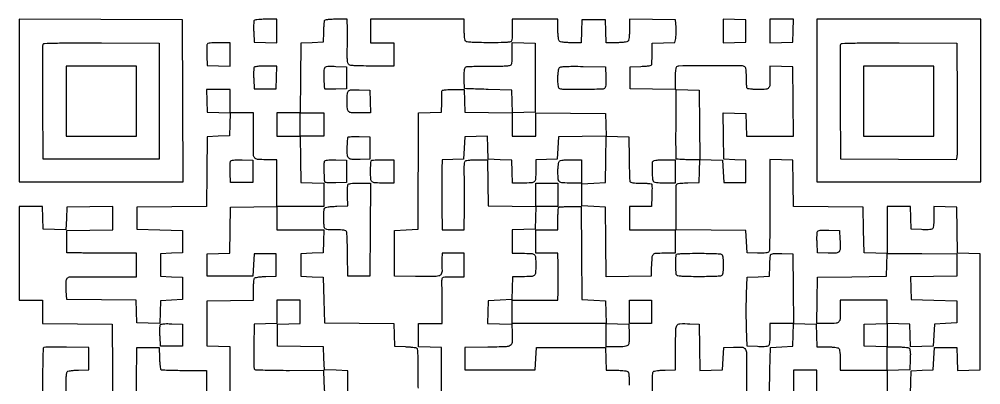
# Model space of a CAD drawing. Extents: x 156 to 936, y 100 to 969.
# Drawn here: x 156 to 936, y 672 to 969 of the extents above; entities that cross this region are included whole.
import ezdxf

# ---------------------------------------------------------------- set-up
doc = ezdxf.new("R2010")
doc.units = 0

msp = doc.modelspace()

# ---------------------------------------------------------------- linework, layer by layer
for points in [[(878.924948, 665), (879.212474, 674.25), (879.5, 683.5), (888.5, 684), (897.5, 684.5), (898, 693.5), (898.5, 702.5), (907.5, 702.5), (916.5, 702.5), (916.788016, 693.212977), (917.076031, 683.925954), (926.288016, 684.212977), (935.5, 684.5), (935.5, 731.5), (935.5, 778.5), (926.271928, 778.787236), (917.043857, 779.074471), (916.771928, 797.787236), (916.5, 816.5), (907.25, 816.787526), (898, 817.075052), (897.984687, 808.787526, -0.009129), (897.918962, 805.519034, -0.01216), (897.732898, 802.554613, -0.009485), (897.472502, 800.106611, -0.110544), (897.149034, 799.206902, -0.187221), (896.340297, 798.610638, -0.039341), (894.5815, 798.278749, -0.027159), (891.914541, 798.135766, -0.008519), (887.914347, 798.206902), (879.5, 798.5), (879.212474, 807.75), (878.924948, 817), (869.462474, 817), (860, 817), (860, 797.962474), (860, 778.924948), (850.75, 779.212474), (841.5, 779.5), (841, 798), (840.5, 816.5), (812.272008, 816.765536), (784.044016, 817.031072), (783.772008, 835.765536), (783.5, 854.5), (774.25, 854.787526), (765, 855.075052), (764.971865, 847.287526, 0.000789), (764.962438, 842.65594, 0.000116), (764.96031, 833.268836, 0.000131), (764.963261, 822.174019, 0.000112), (764.972036, 810.5, -0.002698), (764.922503, 799.291014, -0.004209), (764.746503, 789.638903, -0.001295), (764.502254, 781.287884, -0.136334), (764.164518, 780.206902, -0.1853), (763.348272, 779.611101, -0.03912), (761.583137, 779.279152, -0.027087), (758.911958, 779.136034, -0.008547), (754.914347, 779.206902), (746.5, 779.5), (746, 788.5), (745.5, 797.5), (717.25, 797.765573), (689, 798.031147), (688.900205, 801.265573, -0.007768), (688.843687, 804.957296, -0.00037), (688.855668, 817.32382, -0.000468), (688.887792, 829.46517, -0.005449), (688.956534, 834.212474, -0.229337), (689.421704, 835.114215, -0.108345), (690.642254, 835.670767, -0.039841), (693.086047, 835.996062, -0.005405), (698.25, 836.212474), (707.5, 836.5), (707.788016, 845.787023), (708.076031, 855.074046), (717.288016, 854.787023), (726.5, 854.5), (727, 845.5), (727.5, 836.5), (736.5, 836.5), (745.5, 836.5), (745.5, 845.5), (745.5, 854.5), (736.5, 855), (727.5, 855.5), (727.227796, 874.28782), (726.955591, 893.075639), (736.227796, 892.78782), (745.5, 892.5), (745.787526, 883.25), (746.075052, 874), (765.053099, 874), (784.031147, 874), (783.765573, 902.25), (783.5, 930.5), (774.25, 930.787526), (765, 931.075052), (765, 923.119313, -0.010965), (764.836095, 915.645911, -0.167968), (763.900417, 913.280545, -0.20119), (761.766276, 912.211994, -0.016782), (755.452028, 912, -0.011108), (752.126818, 912.073882, -0.018087), (749.313117, 912.30116, -0.014344), (747.098762, 912.625543, -0.213947), (746.466609, 913.054028, -0.112535), (746.212866, 913.796164, -0.008632), (746.026045, 915.912252, -0.011498), (745.90365, 918.470945, -0.008508), (745.881584, 921.304028, 0.010598), (745.847464, 924.154875, 0.013671), (745.689137, 926.768473, 0.011446), (745.449219, 928.926179, 0.10684), (745.1332, 929.801413, 0.257014), (742.781019, 931.111837, 0.001513), (716.985615, 931.166591, 0.00152), (691.196446, 931.064895, 0.254832), (688.824684, 929.750574, 0.111584), (688.511316, 928.8744, 0.009111), (688.259382, 926.437292, 0.011877), (688.0791, 923.48715, 0.008858), (688.015313, 920.227441), (688, 911.954883), (669.75, 912.227441), (651.5, 912.5), (651.5, 921.5), (651.5, 930.5), (660.25, 930.788933, 0.008595), (664.180111, 930.986386, 0.024958), (666.881465, 931.304699, 0.031143), (668.66284, 931.720791, 0.300027), (669.137604, 932.288933, 0.019871), (669.197307, 933.10085, 0.001254), (669.271898, 935.494249, 0.001845), (669.343123, 938.347471, 0.001369), (669.401544, 941.5), (669.52788, 949.5), (678.725572, 949.787018), (687.923263, 950.074036), (688.522449, 953.287018, 0.028489), (688.73257, 954.927266, 0.009789), (688.854322, 957.318687, 0.009693), (688.885855, 959.967232, 0.01107), (688.810818, 962.5), (688.5, 968.5), (669.75, 968.772065), (651, 969.044131), (651, 960.722065, -0.011041), (650.921837, 957.182675, -0.020303), (650.677903, 954.311666, -0.021068), (650.310837, 952.140642, -0.144947), (649.8, 951.2, -0.144682), (648.861987, 950.689961, -0.021131), (646.701269, 950.322617, -0.02038), (643.847487, 950.078344, -0.011159), (640.337526, 950), (632.075052, 950), (631.787526, 959.25), (631.5, 968.5), (622, 968.5), (612.5, 968.5), (612.212474, 959.25), (611.924948, 950), (603.662474, 950, -0.011159), (600.152513, 950.078344, -0.02038), (597.298731, 950.322617, -0.021131), (595.138013, 950.689961, -0.144682), (594.2, 951.2, -0.144849), (593.689458, 952.139671, -0.021091), (593.322289, 954.306878, -0.020332), (593.07823, 957.171507, -0.011084), (593, 960.7), (593, 969), (574.5, 969), (556, 969), (556, 961.081787, -0.00705), (555.955615, 957.933927, -0.008902), (555.821697, 955.0249, -0.007317), (555.631074, 952.599719, -0.06844), (555.393011, 951.581787, -0.246394), (554.407634, 950.715407, -0.037978), (551.751527, 950.280927, -0.01896), (547.005817, 950.051501, -0.002598), (537.093011, 950, -0.003891), (528.866123, 950.06403, -0.011967), (523.302132, 950.283912, -0.011367), (519.409117, 950.620179, -0.170757), (518.2, 951.2, -0.144849), (517.689458, 952.139671, -0.021091), (517.322289, 954.306878, -0.020332), (517.07823, 957.171507, -0.011084), (517, 960.7), (517, 969), (479, 969), (441, 969), (441, 959.5), (441, 950), (450.5, 950), (460, 950), (460, 940.523613), (460, 931.047227), (442.099505, 931.051254, -0.003162), (432.83605, 931.111915, -0.015337), (427.584803, 931.340717, -0.02227), (424.312914, 931.731085, -0.180624), (423.025354, 932.46945, -0.13153), (422.522245, 933.563091, -0.020994), (422.219783, 935.920153, -0.019064), (422.068443, 939.102537, -0.009146), (422.104816, 943.191809, 0.003497), (422.188904, 947.355623, 0.002244), (422.231008, 952.189157, 0.002254), (422.229656, 956.922306, 0.004224), (422.178966, 960.75), (422, 969), (412.968615, 969, 0.008016), (408.790152, 968.933009, 0.024764), (405.976619, 968.702973, 0.032567), (404.124042, 968.334747, 0.245965), (403.488341, 967.75, 0.062379), (403.299299, 966.905307, 0.004511), (403.092081, 964.517187, 0.006263), (402.905777, 961.655284, 0.004694), (402.769726, 958.5), (402.5, 950.5), (393.5, 950), (384.5, 949.5), (384.234427, 921.25), (383.968853, 893), (374.484427, 893), (365, 893), (365, 883.5), (365, 874), (374.477935, 874), (383.955869, 874), (384.227935, 855.25), (384.5, 836.5), (393.75, 836.212474), (403, 835.924948), (403, 826.462474), (403, 817), (383.941396, 817), (364.882791, 817), (365.005367, 826.25, 0.001626), (365.047817, 830.495144, 0.000916), (365.073144, 835.646875, 0.000914), (365.079677, 840.84609, 0.001497), (365.063971, 845.25), (365, 855), (356.067388, 855, -0.017283), (349.300963, 855.23396, -0.201783), (346.990611, 856.399831, -0.172162), (346.014409, 858.960263, -0.011924), (346.018933, 866.804022, 0.003225), (346.083798, 870.412516, 0.001634), (346.121315, 874.956494, 0.001623), (346.129492, 879.647645, 0.002421), (346.103467, 883.75), (346, 893), (336.5, 893), (327, 893), (327, 902.5), (327, 912), (317.462474, 912), (307.924948, 912), (308.212474, 902.75), (308.5, 893.5), (317.787023, 893.211984), (327.074046, 892.923969), (326.787023, 883.711984), (326.5, 874.5), (317.5, 874), (308.5, 873.5), (308.234453, 845.265547), (307.968906, 817.031094), (279.734453, 816.765547), (251.5, 816.5), (251.5, 807.5), (251.5, 798.5), (270, 798), (288.5, 797.5), (288.5, 788.5), (288.5, 779.5), (279.5, 779), (270.5, 778.5), (270.5, 769.5), (270.5, 760.5), (279.5, 760), (288.5, 759.5), (288.5, 750.5), (288.5, 741.5), (279.5, 741), (270.5, 740.5), (270.211984, 731.212977), (269.923969, 721.925954), (260.711984, 722.212977), (251.5, 722.5), (251.212679, 731.73449), (250.925359, 740.96898), (222.712679, 741.23449), (194.5, 741.5), (194.199088, 748.479083, -0.012422), (194.057933, 756.214198, -0.180078), (195.014264, 758.732474, -0.202597), (197.336868, 759.85941, -0.016297), (204.283591, 759.993956, 0.002135), (209.069511, 759.951091, 0.000654), (216.300492, 759.926657, 0.000654), (224.395517, 759.920484, 0.000716), (232.25, 759.936029), (251, 760), (251, 769.5), (251, 779), (232.25, 779.050092, -0.000813), (224.37474, 779.083937, -0.000731), (216.217187, 779.144193, -0.000733), (208.901349, 779.219655, -0.002315), (204, 779.300092), (194.5, 779.5), (194.5, 788.5), (194.5, 797.5), (213.25, 797.772065), (232, 798.044131), (232, 807.544131), (232, 817.044131), (213.25, 816.772065), (194.5, 816.5), (194.211984, 807.212977), (193.923969, 797.925954), (184.711984, 798.212977), (175.5, 798.5), (175.212474, 807.75), (174.924948, 817), (165.462474, 817), (156, 817), (156, 779), (156, 741), (165.5, 741), (175, 741), (175, 731.515573), (175, 722.031147), (203.25, 721.765573), (231.5, 721.5), (231.762025, 683.75), (232.02405, 646)], [(498.5, 665.5), (498.5, 684), (498.5, 702.5), (489.25, 702.787526), (480, 703.075052), (480, 712.537526), (480, 722), (489.541353, 722), (499.082706, 722), (498.998015, 738.75, -0.000303), (498.968728, 745.330175, -0.000417), (498.950932, 751.240625, -0.000262), (498.942719, 756.212112, -0.005097), (498.956662, 757.75, -0.133837), (499.326827, 759.011827, -0.196342), (500.248773, 759.686296, -0.056931), (502.288937, 759.953252, -0.004093), (508, 760), (517, 760), (517, 769.5), (517, 779), (508, 779), (499, 779), (498.907263, 774.25, 0.004218), (498.883707, 772.125014, 0.002705), (498.890519, 769.65787, 0.002717), (498.923392, 767.241734, 0.005084), (498.98049, 765.287431, -0.11893), (498.355041, 762.159802, -0.230132), (496.423946, 760.584456, -0.059028), (491.893139, 760.065777, -0.003209), (477.5, 760.214823), (460.5, 760.5), (460.5, 779), (460.5, 797.5), (470, 798), (479.5, 798.5), (479.708805, 836.5, 0.000023), (479.791773, 851.724685, 0.000027), (479.868375, 866.043664, 0.000023), (479.931695, 878.107525, 0.000183), (479.958805, 883.712474), (480, 892.924948), (489.25, 893.212474), (498.5, 893.5), (498.694168, 901.5, -0.000294), (498.772609, 904.655326, -0.000394), (498.847699, 907.517187, -0.000272), (498.913894, 909.91804, -0.004132), (498.944168, 910.75, -0.315287), (499.401768, 911.345146, -0.04171), (501.040868, 911.713575, -0.02709), (503.715169, 911.937569, -0.007349), (507.962474, 912), (516.924948, 912), (517.212474, 902.75), (517.5, 893.5), (536.75, 893.228407), (556, 892.956814), (556, 883.478407), (556, 874), (565.5, 874), (575, 874), (575, 883.515573), (575, 893.031147), (603.25, 892.765573), (631.5, 892.5), (631.787238, 883.271723), (632.074477, 874.043446), (612.787238, 873.771723), (593.5, 873.5), (593, 864.5), (592.5, 855.5), (583.75, 855.211067), (575, 854.922134), (575, 846.068056, -0.014857), (574.800131, 839.34305, -0.19548), (573.748514, 837.140867, -0.175092), (571.405473, 836.17083, -0.011464), (563.955738, 836), (556.075052, 836), (555.787526, 845.25), (555.5, 854.5), (546, 855), (536.5, 855.5), (536.211984, 864.787023), (535.923969, 874.074046), (526.711984, 873.787023), (517.5, 873.5), (517, 864.5), (516.5, 855.5), (507.75, 855.211067), (499, 854.922134), (498.900637, 847.711067, -0.000312), (498.857705, 844.730268, -0.000308), (498.81088, 841.737001, -0.000302), (498.766679, 839.115888, -0.001188), (498.734613, 837.5, 0.006276), (498.715498, 835.522363, 0.000447), (498.736302, 830.020313, 0.00063), (498.77525, 823.458753, 0.000475), (498.833975, 816.25), (499, 798), (508, 798), (517, 798), (517.122144, 816.25, 0.001379), (517.152343, 823.924793, 0.001232), (517.142088, 831.893538, 0.001235), (517.097543, 839.053394, 0.003845), (517.018516, 843.876937, -0.007207), (516.974178, 848.467306, -0.026256), (517.140898, 851.375954, -0.040433), (517.500978, 853.242428, -0.18574), (518.146372, 854.111625, -0.108779), (519.077129, 854.449377, -0.010133), (521.519328, 854.721909, -0.012647), (524.477933, 854.916196, -0.009605), (527.727935, 854.984687), (535.955869, 855), (536.227935, 836.25), (536.5, 817.5), (555.787238, 817.228277), (575.074477, 816.956554), (574.787238, 807.728277), (574.5, 798.5), (565.25, 798.212474), (556, 797.924948), (556, 788.462474), (556, 779), (563.918213, 779, -0.011011), (571.358591, 778.836127, -0.16771), (573.720139, 777.902823, -0.201251), (574.787494, 775.774803, -0.016928), (575, 769.5, -0.016886), (574.788072, 763.226554, -0.200859), (573.723091, 761.098366, -0.168061), (571.366652, 760.164374, -0.011089), (563.955738, 760), (556.075052, 760), (555.787526, 750.75), (555.5, 741.5), (546, 741), (536.5, 740.5), (536.212959, 731.286659), (535.925919, 722.073318), (545.712959, 721.786659), (555.5, 721.5), (555.800912, 714.520917, -0.020449), (555.818265, 706.624132, -0.253026), (554.339682, 704.125538, -0.128108), (550.873171, 703.106261, -0.004158), (536.236474, 702.772016), (517.5, 702.5), (517.5, 693.5), (517.5, 684.5), (546, 684.5), (574.5, 684.5), (575, 693.5), (575.5, 702.5), (603.5, 702.5), (631.5, 702.5), (631.787526, 693.25), (632.075052, 684), (640.415081, 684, -0.009578), (644.323126, 683.925129, -0.026582), (647.058801, 683.674218, -0.036695), (648.934228, 683.258832, -0.147748), (649.901678, 682.618471, -0.151969), (650.43581, 681.323087, -0.010742), (650.704806, 677.372241, -0.01151), (650.83508, 671.824314, -0.00406)], [(327, 665), (327, 683.962474), (327, 702.924948), (317.75, 703.212474), (308.5, 703.5), (308.5, 722), (308.5, 740.5), (327.25, 740.772065), (346, 741.044131), (346.015313, 749.272065, -0.008601), (346.077074, 752.511485, -0.011606), (346.251296, 755.437316, -0.008757), (346.494401, 757.855412, -0.112587), (346.797157, 758.706033, -0.192561), (347.533237, 759.236162, -0.02067), (349.63313, 759.666992, -0.020911), (352.460658, 760.005667, -0.010674), (356.031844, 760.206033), (364.5, 760.5), (364.5, 769.5), (364.5, 778.5), (355.5, 778.5), (346.5, 778.5), (346, 769.5), (345.5, 760.5), (327, 760.5), (308.5, 760.5), (308.5, 769.5), (308.5, 778.5), (317.728072, 778.787236), (326.956143, 779.074471), (327.228072, 797.787236), (327.5, 816.5), (346.25, 816.772065), (365, 817.044131), (365, 807.522065), (365, 798), (384.037526, 798), (403.075052, 798), (402.787526, 788.75), (402.5, 779.5), (393.5, 779), (384.5, 778.5), (384.5, 769.5), (384.5, 760.5), (393.5, 760), (402.5, 759.5), (403, 741), (403.5, 722.5), (431.712679, 722.23449), (459.925359, 721.96898), (460.212679, 712.73449), (460.5, 703.5), (468.950164, 703.206324, -0.009273), (472.264471, 703.029554, -0.012793), (475.230414, 702.739711, -0.009426), (477.669109, 702.391442, -0.133796), (478.46355, 702.030251, -0.200067), (478.938526, 701.124888, -0.008256), (479.206696, 697.392234, -0.011563), (479.365728, 692.437407, -0.004974), (479.359203, 685.823927, 0.00314), (479.330932, 679.751733, 0.004067), (479.385272, 674.182908, 0.003084), (479.497447, 669.521253, 0.03612)], [(422.5, 665.5), (422.5, 674.5), (422.5, 683.5), (413, 684), (403.5, 684.5), (403.212764, 693.728072), (402.925529, 702.956143), (384.212764, 703.228072), (365.5, 703.5), (365.5, 712.5), (365.5, 721.5), (374.75, 721.787526), (384, 722.075052), (384, 731.537526), (384, 741), (374.5, 741), (365, 741), (365, 731.537526), (365, 722.075052), (355.75, 721.787526), (346.5, 721.5), (346.226208, 703.573792, 0.004545), (346.183348, 696.640908, 0.007058), (346.285156, 690.661094, 0.002728), (346.471842, 685.561904, 0.188006), (346.811354, 684.788646, 0.190161), (347.613053, 684.440619, 0.001212), (355.533503, 684.192595, 0.004634), (364.645036, 684.013866, 0.002912), (375.297609, 683.965703), (402.924926, 684.001697), (403.212463, 674.750848), (403.5, 665.5)], [(669.776054, 665.5), (669.624089, 673.823469, -0.011006), (669.636789, 677.205466, -0.01824), (669.814257, 680.052999, -0.01572), (670.105468, 682.277739, -0.18106), (670.535898, 683.029793, -0.133363), (671.328907, 683.391148, -0.009562), (673.744062, 683.739576, -0.012898), (676.682242, 684.029514, -0.009368), (679.963498, 684.206324), (688.327324, 684.5), (688.413662, 702.789382, -0.00408), (688.598037, 717.10372, -0.132466), (689.564383, 720.408997, -0.252564), (691.990408, 721.824522, -0.018316), (700.011777, 721.798618), (707.5, 721.5), (707.772202, 702.712768), (708.044404, 683.925536), (717.272202, 684.212768), (726.5, 684.5), (727, 693.5), (727.5, 702.5), (735.344796, 702.793771, -0.020896), (742.122142, 702.764253, -0.194263), (744.730576, 701.568326, -0.179666), (745.887427, 698.844456, -0.017424), (745.969406, 691.551575, 0.002886), (745.896244, 687.449237, 0.001732), (745.854364, 682.577565, 0.001734), (745.846302, 677.730963, 0.003023), (745.877856, 673.712474), (746, 664.924948)], [(764.5, 665.5), (765, 684), (765.5, 702.5), (774.5, 703), (783.5, 703.5), (783.788016, 712.787023), (784.076031, 722.074046), (793.288016, 721.787023), (802.5, 721.5), (802.787526, 712.25), (803.075052, 703), (811.337526, 703, -0.011159), (814.847487, 702.921656, -0.02038), (817.701269, 702.677383, -0.021131), (819.861987, 702.310039, -0.144682), (820.8, 701.8, -0.144849), (821.310542, 700.860329, -0.021091), (821.677711, 698.693122, -0.020332), (821.92177, 695.828493, -0.011084), (822, 692.3), (822, 684), (841, 684), (860, 684), (860, 674.5), (860, 665)], [(194, 665.075052), (194.015313, 673.287526, -0.008617), (194.077075, 676.521021, -0.011623), (194.251296, 679.441858, -0.008778), (194.494415, 681.855751, -0.112531), (194.797157, 682.706033, -0.192561), (195.533237, 683.236162, -0.02067), (197.63313, 683.666992, -0.020911), (200.460658, 684.005667, -0.010674), (204.031844, 684.206033), (212.5, 684.5), (212.5, 693.5), (212.5, 702.5), (194.438496, 702.77183, 0.003617), (187.465536, 702.826322, 0.0057), (181.480314, 702.761564, 0.001798), (176.321579, 702.628369, 0.19128), (175.688496, 702.355163, 0.187745), (175.409882, 701.721472, 0.00172), (175.202246, 696.483496, 0.005533), (175.049704, 690.410494, 0.003512), (175, 683.333333), (175, 665)], [(250.968853, 646), (251.234427, 674.25), (251.5, 702.5), (260.5, 702.5), (269.5, 702.5), (269.794391, 694.005609, 0.008279), (269.964083, 690.694214, 0.011972), (270.232402, 687.776348, 0.007724), (270.549842, 685.368688, 0.161087), (270.872093, 684.727907, 0.185963), (271.58443, 684.411783, 0.002216), (276.763418, 684.175895, 0.006297), (282.805731, 684.003704, 0.00403), (289.827702, 683.948685), (308, 683.952773), (308, 674.476387), (308, 665)]]:
    msp.add_lwpolyline(points, format="xyb")
for points in [[(156, 903.007138), (156, 837), (222.50719, 837), (289.014379, 837), (288.75719, 902.75), (288.5, 968.5), (222.25, 968.757138), (156, 969.014276)], [(727, 959.5), (727, 949.924948), (736.25, 950.212474), (745.5, 950.5), (745.5, 959.5), (745.5, 968.5), (736.25, 968.787526), (727, 969.075052)], [(765, 959.462474), (765, 949.924948), (774.25, 950.212474), (783.5, 950.5), (783.787526, 959.75), (784.075052, 969), (774.537526, 969), (765, 969)], [(803, 903), (803, 837), (869.5, 837), (936, 837), (936, 903), (936, 969), (869.5, 969), (803, 969)], [(194, 902.5), (194, 874), (222.5, 874), (251, 874), (251, 902.5), (251, 931), (222.5, 931), (194, 931)], [(841, 902.5), (841, 874), (869.5, 874), (898, 874), (898, 902.5), (898, 931), (869.5, 931), (841, 931)], [(403, 883.5), (403, 874), (393.5, 874), (384, 874), (384, 883.5), (384, 893), (393.5, 893), (403, 893)], [(593, 826.5), (593, 817), (584, 817), (575, 817), (575, 826.5), (575, 836), (584, 836), (593, 836)], [(669, 731.5), (669, 722), (660, 722), (651, 722), (651, 731.5), (651, 741), (660, 741), (669, 741)]]:
    msp.add_lwpolyline(points, close=True)
for points in [[(346.423642, 967.661609, 0.079281), (346.235027, 966.7687, 0.006579), (346.147568, 964.392336, 0.008656), (346.129541, 961.539392, 0.006569), (346.205027, 958.411609), (346.5, 950.5), (355.75, 950.212474), (365, 949.924948), (365, 959.462474), (365, 969), (355.968615, 969, 0.007593), (351.620517, 968.933967, 0.027242), (348.854544, 968.698735, 0.041413), (347.106941, 968.304101, 0.228749)], [(269.5, 902.5), (269.5, 855.5), (222.5, 855.5), (175.5, 855.5), (175.239372, 901.5, -0.000997), (175.174287, 919.225103, -0.001596), (175.197198, 934.357597, -0.000282), (175.267665, 947.72814, -0.090314), (175.461789, 948.759906, -0.301449), (176.45055, 949.464468, -0.003096), (185.402033, 949.70934, -0.005599), (198.68089, 949.841585, -0.001079), (222.722417, 949.759906), (269.5, 949.5)], [(308.423642, 948.661609, 0.079281), (308.235027, 947.7687, 0.006579), (308.147568, 945.392336, 0.008656), (308.129541, 942.539392, 0.006569), (308.205027, 939.411609), (308.5, 931.5), (317.75, 931.212474), (327, 930.924948), (327, 940.462474), (327, 950), (317.968615, 950, 0.007593), (313.620517, 949.933967, 0.027242), (310.854544, 949.698735, 0.041413), (309.106941, 949.304101, 0.228749)], [(574.5, 921.5), (574.5, 893.5), (565.288016, 893.212977), (556.076031, 892.925954), (555.788016, 902.212977), (555.5, 911.5), (536.5, 912.055984, -0.000919), (529.197375, 912.283114, -0.001503), (523.007812, 912.50564, -0.000154), (517.478061, 912.722795, -0.15636), (517.25, 912.805984, -0.222997), (517.148323, 913.005157, -0.001022), (517.073437, 915.408455, -0.004489), (517.018018, 918.16144, -0.002788), (517, 921.393011, -0.007344), (517.064386, 925.776289, -0.036166), (517.315196, 928.234533, -0.072189), (517.788705, 929.672506, -0.187697), (518.581787, 930.393011, -0.081332), (519.754472, 930.635738, -0.00242), (524.784097, 930.821697, -0.004765), (530.727001, 930.955949, -0.003264), (537.474799, 931, 0.002672), (547.159864, 931.051749, 0.019343), (551.81213, 931.281609, 0.038952), (554.415774, 931.717599, 0.244878), (555.393011, 932.581787, 0.068543), (555.631102, 933.600781, 0.007277), (555.821697, 936.035923, 0.008872), (555.955617, 938.957076, 0.007017), (556, 942.119313), (556, 950.075052), (565.25, 949.787526), (574.5, 949.5)], [(916.777529, 904.5, -0.001169), (916.844214, 887.089041, -0.00181), (916.812248, 872.054912, -0.000538), (916.723164, 858.995066, -0.057675), (916.505999, 857.240125), (915.956939, 854.980251), (869.22847, 855.240125), (822.5, 855.5), (822.239372, 901.5, -0.000997), (822.174287, 919.225103, -0.001596), (822.197198, 934.357597, -0.000282), (822.267665, 947.72814, -0.090314), (822.461789, 948.759906, -0.301449), (823.45055, 949.464468, -0.003096), (832.402033, 949.70934, -0.005599), (845.68089, 949.841585, -0.001079), (869.722417, 949.759906), (916.5, 949.5)], [(346.423642, 929.661609, 0.079281), (346.235027, 928.7687, 0.006579), (346.147568, 926.392336, 0.008656), (346.129541, 923.539392, 0.006569), (346.205027, 920.411609), (346.5, 912.5), (355.5, 912.5), (364.5, 912.5), (364.787526, 921.75), (365.075052, 931), (356.006141, 931, 0.007548), (351.637843, 930.934049, 0.027152), (348.861635, 930.698947, 0.041271), (347.108114, 930.304492, 0.22904)], [(421.5, 921.5), (421.5, 912.5), (412.75, 912.211067, -0.008493), (409.384929, 912.157142, -0.013796), (406.527257, 912.238757, -0.00745), (404.190963, 912.405012, -0.337272), (403.853427, 912.711067, -0.036708), (403.555015, 915.405306, -0.005279), (403.408848, 920.947007, -0.004606), (403.372015, 926.527067, -0.048792), (403.599186, 928.788514, -0.115494), (404.183919, 930.071627, -0.176475), (405.206918, 930.718534, -0.057545), (407.249319, 930.922551, -0.004417), (412.778718, 930.788514), (421.5, 930.5)], [(631.793098, 922.085653, -0.008519), (631.864234, 918.085459, -0.027159), (631.721251, 915.4185, -0.039341), (631.389362, 913.659703, -0.187221), (630.793098, 912.850966, -0.138914), (628.562322, 912.187052, -0.001617), (613.025745, 912.032123, -0.002276), (597.841928, 911.998952, -0.091262), (594.581787, 912.606989, -0.180715), (593.797625, 913.30029, -0.075375), (593.321129, 914.652556, -0.038703), (593.066678, 916.936493, -0.008396), (593, 920.906989, -0.012279), (593.080234, 924.173627, -0.021774), (593.329403, 926.855162, -0.02315), (593.705312, 928.892177, -0.14006), (594.221701, 929.821701, -0.172285), (595.476902, 930.419045, -0.013413), (599.239655, 930.706075, -0.012548), (604.803397, 930.84083, -0.003548), (613.471701, 930.771701), (631.5, 930.5)], [(440.787526, 902.25), (441.075052, 893), (432.144515, 893, -0.01323), (425.437179, 893.177511, -0.176727), (423.205065, 894.128503, -0.19094), (422.198171, 896.262526, -0.015882), (422, 902.5, -0.015148), (422.191203, 908.809611, -0.191098), (423.182337, 910.924605, -0.185061), (425.36888, 911.820684, -0.014057), (431.87125, 911.787164), (440.5, 911.5)], [(707.765573, 883.25), (708.031147, 855), (698.515573, 855, -0.007388), (694.862132, 855.053986, -0.01213), (691.774149, 855.220312, -0.005787), (689.227315, 855.449236, -0.357769), (688.928337, 855.75, -0.022446), (688.804337, 858.209344, -0.000822), (688.768349, 867.555158, -0.001467), (688.776514, 878.784702, -0.000948), (688.84878, 891.787526), (689, 912.075052), (698.25, 911.787526), (707.5, 911.5)], [(440.5, 864.5), (440.5, 855.5), (432.655204, 855.206229, -0.019627), (426.005728, 855.218321, -0.177747), (423.366228, 856.312218, -0.193464), (422.181185, 858.804243, -0.023913), (422.096142, 864.939125, -0.004656), (422.224032, 867.893114, -0.006658), (422.396747, 870.510389, -0.003874), (422.588115, 872.705546, -0.095549), (422.758823, 873.287732, -0.257902), (423.213321, 873.592207, -0.007599), (425.591581, 873.759546, -0.013423), (428.480905, 873.841063, -0.008636), (431.832337, 873.787732), (440.5, 873.5)], [(650.7261, 856.033473, 0.00254), (650.848429, 849.247135, 0.003801), (651.03046, 843.320718, 0.001624), (651.240839, 838.261049, 0.080575), (651.444716, 837.283473, 0.231912), (652.090492, 836.68353, 0.037586), (653.812608, 836.302556, 0.026993), (656.451147, 836.068142, 0.00866), (660.385282, 836, -0.010824), (663.647285, 835.929375, -0.016874), (666.449635, 835.713058, -0.011222), (668.705421, 835.410737, -0.278448), (669.166667, 835.023175, -0.078732), (669.287577, 834.325963, -0.003384), (669.307063, 831.82961, -0.005712), (669.276216, 828.859493, -0.004031), (669.176526, 825.523175), (668.853053, 817), (659.926526, 817), (651, 817), (651, 807.5), (651, 798), (669.5, 798), (688, 798), (688, 788.5), (688, 779), (679.019052, 779, 0.014075), (672.293814, 778.810651, 0.199016), (670.167746, 777.785755, 0.165509), (669.189146, 775.47539, 0.009074), (668.754332, 767.5), (668.5, 760.5), (650.265612, 760.227502), (632.031223, 759.955003), (631.765612, 788.227502), (631.5, 816.5), (622, 817), (612.5, 817.5), (612.5, 826.5), (612.5, 835.5), (622, 836), (631.5, 836.5), (631.772202, 855.287232), (632.044404, 874.074464), (641.272202, 873.787232), (650.5, 873.5)], [(345.5, 845.5), (345.5, 836.5), (336.5, 836.5), (327.5, 836.5), (327.205027, 844.411609, -0.006757), (327.130652, 847.542211, -0.008847), (327.151984, 850.403842, -0.006825), (327.2445, 852.787219, -0.078651), (327.438673, 853.700781, -0.222283), (328.127059, 854.364206, -0.05328), (329.715903, 854.724548, -0.030281), (332.338027, 854.871594, -0.007113), (336.733647, 854.789171), (345.5, 854.5)], [(421.5, 845.5), (421.5, 836.5), (412.75, 836.211067, -0.006965), (408.455296, 836.129122, -0.029299), (405.880806, 836.266815, -0.051258), (404.356045, 836.59889, -0.294508), (403.859877, 837.211067, -0.017681), (403.566115, 841.231915, -0.007205), (403.439099, 846.714687, -0.003755), (403.432285, 852.198575, -0.090279), (403.715552, 853.701123, -0.221734), (404.39815, 854.360349, -0.053427), (405.971124, 854.720067, -0.03055), (408.559446, 854.867725, -0.007293), (412.87125, 854.787164), (421.5, 854.5)], [(460, 845.5), (460, 836), (452.081787, 836, -0.010973), (444.645885, 836.163215, -0.166948), (442.282706, 837.092708, -0.201813), (441.213878, 839.212898, -0.017167), (441, 845.440322, -0.007555), (441.048362, 848.640807, -0.011152), (441.195833, 851.446011, -0.006592), (441.401283, 853.774411, -0.17274), (441.666667, 854.333333, -0.174709), (442.23216, 854.599192, -0.005871), (444.732292, 854.804167, -0.010477), (447.733476, 854.951666, -0.007039), (451.166667, 855), (460, 855)], [(612, 845.5), (612, 836), (604.081787, 836, -0.01065), (596.689481, 836.157481, -0.159949), (594.309746, 837.052708, -0.206765), (593.227098, 839.102218, -0.019554), (593, 844.906989, -0.012415), (593.08019, 848.136184, -0.021121), (593.327993, 850.825282, -0.021703), (593.698102, 852.888147, -0.142062), (594.2, 853.8, -0.144849), (595.139671, 854.310542, -0.021091), (597.306878, 854.677711, -0.020332), (600.171507, 854.92177, -0.011084), (603.7, 855), (612, 855)], [(688, 845.5), (688, 836), (679.468615, 836, -0.008575), (675.536146, 836.067451, -0.026188), (672.877956, 836.298399, -0.035195), (671.135247, 836.668729, -0.250062), (670.535581, 837.25, -0.059849), (669.87471, 840.661603, -0.014239), (669.623757, 846.452221, -0.00853), (669.636899, 852.357007, -0.193905), (670.288736, 853.888736, -0.152627), (671.14726, 854.338404, -0.015509), (673.4503, 854.683056, -0.017715), (676.351842, 854.921835, -0.011671), (679.7, 855), (688, 855)], [(440.762025, 798.25), (440.5, 760.5), (431.5, 760.5), (422.5, 760.5), (422.305811, 777.883368, 0.002729), (422.193383, 784.643664, 0.004055), (422.014615, 790.561819, 0.00183), (421.803025, 795.600606, 0.080367), (421.587196, 796.633368, 0.22005), (420.913538, 797.288154, 0.046812), (419.285872, 797.694144, 0.02955), (416.691031, 797.933037, 0.008181), (412.598772, 798, -0.006376), (407.908844, 798.059809, -0.041943), (405.575754, 798.31593, -0.100293), (404.304705, 798.843003, -0.179118), (403.652652, 799.75, -0.057955), (403.18337, 802.792237, -0.011355), (403.102625, 808.337735, -0.007666), (403.23517, 813.981111, -0.134931), (403.78271, 815.707902, -0.192904), (404.543631, 816.244689, -0.020077), (406.732835, 816.672745, -0.020228), (409.702761, 817.008264, -0.009853), (413.513557, 817.207902), (422.461116, 817.5), (422.315119, 825.388575, -0.006405), (422.297346, 828.509182, -0.00839), (422.365472, 831.3598, -0.006436), (422.492731, 833.734254, -0.075139), (422.69155, 834.638575, -0.224481), (423.378243, 835.294846, -0.044452), (425.078925, 835.697113, -0.028232), (427.7961, 835.934024, -0.007631), (432.119014, 836), (441.02405, 836)], [(612.237975, 779.25), (612.5, 741.5), (622, 741), (631.5, 740.5), (631.787036, 731.287036), (632.074071, 722.074071), (641.287036, 721.787036), (650.5, 721.5), (650.793771, 713.655204, -0.01153), (650.842502, 710.264652, -0.021342), (650.701133, 707.514748, -0.023545), (650.405224, 705.431833, -0.126804), (649.921326, 704.405204, -0.145524), (648.939147, 703.748928, -0.03848), (647.078343, 703.326735, -0.027148), (644.342652, 703.0746, -0.009406), (640.377555, 703), (632, 703), (632, 712.5), (632, 722), (594, 722), (556, 722), (556, 731.5), (556, 741), (574.5, 741), (593, 741), (593.099363, 747.75, -0.000295), (593.142295, 750.554294, -0.000282), (593.18912, 753.398438, -0.000279), (593.233248, 755.907623, -0.001018), (593.265387, 757.5, 0.006382), (593.28155, 759.209612, 0.0012), (593.263698, 762.335938, 0.001284), (593.224692, 765.988637, 0.001175), (593.166025, 769.75), (593, 779), (584, 779), (575, 779), (575, 788.5), (575, 798), (584, 798), (593, 798), (593, 806.833333, -0.007039), (593.048334, 810.266524, -0.010477), (593.195833, 813.267708, -0.005871), (593.400808, 815.76784, -0.174709), (593.666667, 816.333333, -0.174673), (594.232037, 816.599183, -0.005884), (596.728759, 816.804167, -0.010489), (599.726061, 816.951666, -0.007048), (603.154642, 817), (611.97595, 817)], [(821.800912, 790.520917, -0.011928), (821.949111, 782.817355, -0.176334), (821.027485, 780.321246, -0.210428), (818.784833, 779.229016, -0.017872), (812.221282, 779.211486), (803.5, 779.5), (803.205027, 787.411609, -0.006757), (803.130652, 790.542211, -0.008847), (803.151984, 793.403842, -0.006825), (803.2445, 795.787219, -0.078651), (803.438673, 796.700781, -0.222283), (804.127059, 797.364206, -0.05328), (805.715903, 797.724548, -0.030281), (808.338027, 797.871594, -0.007113), (812.733647, 797.789171), (821.5, 797.5)], [(725.418213, 778.393011, -0.18666), (726.209997, 777.676577, -0.072682), (726.683962, 776.251766, -0.036534), (726.93529, 773.820122, -0.007489), (727, 769.5, -0.007489), (726.93529, 765.179878, -0.036534), (726.683962, 762.748234, -0.072682), (726.209997, 761.323423, -0.18666), (725.418213, 760.606989, -0.080983), (724.250423, 760.364432, -0.002541), (719.367318, 760.178303, -0.004891), (713.590857, 760.044062, -0.003363), (707.040657, 760, -0.00381), (698.962195, 760.061567, -0.013832), (693.831412, 760.281833, -0.014749), (690.392685, 760.627073, -0.208759), (689.356225, 761.25, -0.141662), (688.866343, 762.65011, -0.006684), (688.655755, 767.690438, -0.011929), (688.631468, 773.050143, -0.017571), (688.887695, 777.75, -0.349655), (689.503901, 778.395302, -0.016137), (692.731886, 778.730447, -0.014533), (697.79181, 778.943693, -0.003264), (706.418213, 779, -0.003244), (713.207024, 778.955951, -0.00474), (719.184475, 778.821697, -0.002396), (724.244542, 778.635772, -0.081401)], [(783.765573, 750.25), (784.031147, 722), (774.515573, 722), (765, 722), (764.984687, 713.75, -0.00917), (764.918959, 710.495888, -0.012203), (764.732898, 707.54359, -0.00954), (764.472467, 705.105717, -0.110402), (764.149034, 704.206902, -0.187221), (763.340297, 703.610638, -0.039341), (761.5815, 703.278749, -0.027159), (758.914541, 703.135766, -0.008519), (754.914347, 703.206902), (746.5, 703.5), (746, 718, -0.005321), (745.844343, 724.531641, -0.003296), (745.79375, 732.20625, -0.003306), (745.843861, 739.785882, -0.00595), (746, 746), (746.5, 759.5), (755.5, 760), (764.5, 760.5), (764.769726, 768.5, -0.00485), (764.906881, 771.658096, -0.006428), (765.096497, 774.528694, -0.00471), (765.308334, 776.92326, -0.062023), (765.503373, 777.789171, -0.24064), (766.150744, 778.395976, -0.043238), (767.824149, 778.725343, -0.027743), (770.494015, 778.865495, -0.007487), (774.733647, 778.789171), (783.5, 778.5)], [(916.5, 769.5), (916.5, 760.5), (897.712768, 760.227798), (878.925536, 759.955596), (879.212768, 750.727798), (879.5, 741.5), (898, 741), (916.5, 740.5), (916.5, 731.5), (916.5, 722.5), (907.5, 722), (898.5, 721.5), (898, 712.5), (897.5, 703.5), (888.288016, 703.212977), (879.076031, 702.925954), (878.788016, 712.212977), (878.5, 721.5), (869.25, 721.787526), (860, 722.075052), (860, 712.537526), (860, 703), (868.25, 702.984687, -0.00917), (871.504112, 702.918959, -0.012203), (874.45641, 702.732898, -0.00954), (876.894283, 702.472467, -0.110402), (877.793098, 702.149034, -0.187221), (878.389362, 701.340297, -0.039341), (878.721251, 699.5815, -0.027159), (878.864234, 696.914541, -0.008519), (878.793098, 692.914347), (878.5, 684.5), (869.25, 684.212474), (860, 683.924948), (860, 693.424948), (860, 702.924948), (850.75, 703.212474), (841.5, 703.5), (841.5, 712.5), (841.5, 721.5), (850.75, 721.787526), (860, 722.075052), (860, 731.537526), (860, 741), (841, 741), (822, 741), (822, 733.081787, -0.011425), (821.828991, 725.598614, -0.175472), (820.855803, 723.251819, -0.195302), (818.645984, 722.199205, -0.014698), (811.870946, 722), (802.955869, 722), (803.227935, 740.75), (803.5, 759.5), (831.5, 760), (859.5, 760.5), (859.787296, 769.732611), (860.074591, 778.965222), (888.287296, 778.732611), (916.5, 778.5)], [(288.5, 712.5), (288.5, 703.5), (279.5, 703.5), (270.5, 703.5), (270.205027, 711.411609, -0.006757), (270.130652, 714.542211, -0.008847), (270.151984, 717.403842, -0.006825), (270.2445, 719.787219, -0.078651), (270.438673, 720.700781, -0.222283), (271.127059, 721.364206, -0.05328), (272.715903, 721.724548, -0.030281), (275.338027, 721.871594, -0.007113), (279.733647, 721.789171), (288.5, 721.5)]]:
    msp.add_lwpolyline(points, format="xyb", close=True)
msp.add_lwpolyline([(803, 665), (803, 684), (793.5, 684), (784, 684), (784, 665.037526)])

doc.saveas('drawing.dxf')
